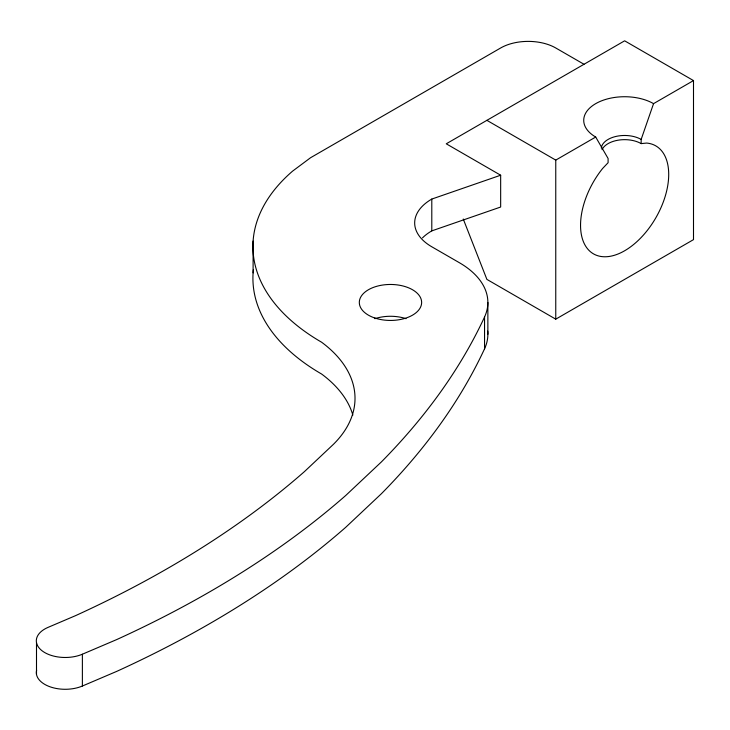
<?xml version="1.0" encoding="UTF-8"?>
<svg xmlns="http://www.w3.org/2000/svg" width="730" height="730" viewBox="0 0 730 730"><rect width="100%" height="100%" fill="white"/><g stroke="black" fill="none" stroke-linecap="round" stroke-linejoin="round"><path stroke-width="1.09" d="M602.049 149.659A23.378 13.496 0 0 1 641.159 143.609L641.159 139.43L653.551 103.642L693.5 80.583L693.5 239.632L555.758 319.156L486.892 279.389L463.258 219.027M486.892 120.34L555.758 160.107L595.707 137.039A40.907 23.615 0 0 1 595.707 103.642A40.907 23.615 0 0 1 653.551 103.642M584 64.276L555.758 47.979A38.955 22.493 0 0 0 500.661 47.979L310.579 157.716L292.593 171.13A234.503 135.388 0 0 0 321.601 342.215A157.936 91.186 0 0 1 333.327 444.415L304.465 471.589A1061.858 613.063 0 0 1 75.409 615.709L48.043 627.38A28.89 16.681 0 0 0 41.966 650.704A28.89 16.681 0 0 0 82.38 654.217L116.736 639.562A1061.858 613.063 0 0 0 345.783 495.442L381.352 461.962A1061.858 613.063 0 0 0 484.547 317.002A97.4 56.228 0 0 0 459.343 262.69L431.795 246.786A58.437 33.735 0 0 1 431.795 199.071L500.661 175.218L500.661 207.028L431.795 230.881A58.437 33.735 0 0 0 422.506 237.87M36.637 670.122A28.89 16.681 0 0 0 50.306 686.894A28.89 16.681 0 0 0 82.38 686.027L116.736 671.372A1061.858 613.063 0 0 0 345.783 527.252L381.352 493.772A1061.858 613.063 0 0 0 484.547 348.812A97.4 56.228 0 0 0 487.713 331.128M641.159 143.609L646.67 143.062A62.333 35.989 -60 0 1 658.396 213.087A62.333 35.989 -60 0 1 590.862 252.078A62.333 35.989 -60 0 1 602.588 168.511L608.099 162.699L608.099 158.51L595.707 137.039M693.5 80.583L624.634 40.816L446.258 143.801L500.661 175.218M555.758 160.107L555.758 319.156M487.868 302.448L487.868 334.258M484.547 317.002L484.547 348.812M431.795 199.071L431.795 230.881M253.1 241.064L253.1 272.874M82.38 654.217L82.38 686.027M36.5 642.665L36.5 674.474M601.301 148.09A23.378 13.496 0 0 1 616.394 136.337A23.378 13.496 0 0 1 641.159 139.43M352.855 415.087A157.936 91.186 0 0 0 321.601 374.025A234.503 135.388 0 0 1 253.401 269.598M374.891 318.682A31.171 17.994 0 0 1 406.053 318.682M374.891 318.034A31.171 17.994 0 0 0 421.639 302.448A31.171 17.994 0 0 0 374.891 286.872A31.171 17.994 0 0 0 374.891 318.034"/></g></svg>
